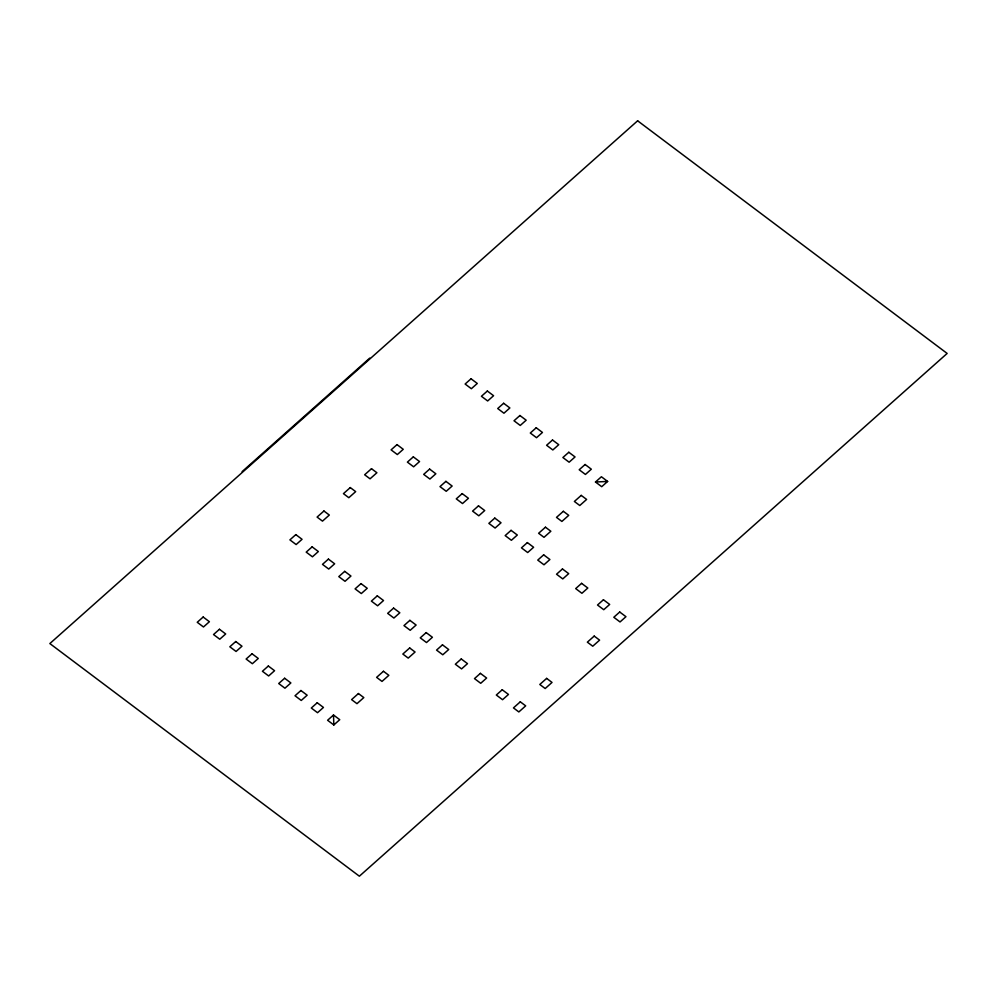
<?xml version="1.0" encoding="UTF-8"?>
<svg xmlns="http://www.w3.org/2000/svg" width="997" height="997" viewBox="0 0 997 997"><rect width="100%" height="100%" fill="white"/><g stroke="black" fill="none" stroke-linecap="round" stroke-linejoin="round"><path stroke-width="1.5" d="M242.121 471.606L369.762 358.085M333.509 715.011L327.602 720.27L333.833 724.956L339.74 719.697L333.509 715.011L333.833 724.956M595.483 482.012L601.403 476.753L607.634 481.439L601.714 486.698L595.483 482.012L607.634 481.439M637.631 120.799L49.85 643.563L359.369 876.201L947.15 353.437L637.631 120.799M203.164 617.031L197.244 622.29L203.475 626.976L209.395 621.717L203.164 617.031M295.822 534.616L289.903 539.875L296.134 544.561L302.054 539.302L295.822 534.616M397.018 444.612L391.098 449.871L397.329 454.557L403.249 449.298L397.018 444.612M471.045 378.773L465.125 384.032L471.357 388.718L477.276 383.459L471.045 378.773M323.938 511L317.096 517.082L322.48 521.132L329.322 515.05L323.938 511M350.283 487.57L343.442 493.652L348.825 497.702L355.667 491.621L350.283 487.57M371.495 468.69L364.653 474.771L370.049 478.822L376.891 472.74L371.495 468.69M219.452 629.269L213.532 634.541L219.764 639.214L225.683 633.955L219.452 629.269M312.123 546.855L306.204 552.126L312.435 556.812L318.355 551.54L312.123 546.855M413.319 456.863L407.399 462.122L413.63 466.808L419.55 461.549L413.319 456.863M487.346 391.023L481.426 396.283L487.658 400.968L493.577 395.709L487.346 391.023M235.741 641.52L229.833 646.779L236.065 651.465L241.984 646.206L235.741 641.52M328.412 559.105L322.492 564.364L328.723 569.05L334.643 563.791L328.412 559.105M429.607 469.101L423.688 474.373L429.919 479.046L435.839 473.787L429.607 469.101M503.635 403.274L497.715 408.533L503.946 413.219L509.866 407.947L503.635 403.274M252.042 653.77L246.122 659.029L252.353 663.715L258.273 658.456L252.042 653.77M344.7 571.356L338.793 576.615L345.024 581.301L350.944 576.042L344.7 571.356M445.896 481.352L439.989 486.611L446.22 491.297L452.14 486.038L445.896 481.352M519.923 415.512L514.016 420.771L520.247 425.457L526.167 420.198L519.923 415.512M268.33 666.021L262.423 671.28L268.654 675.966L274.561 670.707L268.33 666.021M361.001 583.606L355.082 588.866L361.313 593.551L367.232 588.292L361.001 583.606M462.197 493.602L456.277 498.861L462.508 503.547L468.428 498.288L462.197 493.602M536.224 427.763L530.304 433.022L536.536 437.708L542.455 432.449L536.224 427.763M284.631 678.259L278.711 683.531L284.943 688.204L290.862 682.945L284.631 678.259M377.29 595.845L371.383 601.116L377.614 605.79L383.521 600.53L377.29 595.845M478.485 505.853L472.578 511.112L478.809 515.798L484.716 510.539L478.485 505.853M552.512 440.013L546.605 445.273L552.837 449.959L558.744 444.699L552.512 440.013M300.92 690.51L295.012 695.769L301.244 700.455L307.151 695.196L300.92 690.51M393.591 608.095L387.671 613.354L393.902 618.04L399.822 612.781L393.591 608.095M494.786 518.091L488.866 523.363L495.098 528.036L501.017 522.777L494.786 518.091M568.813 452.264L562.894 457.523L569.125 462.209L575.045 456.938L568.813 452.264M317.22 702.76L311.301 708.02L317.532 712.705L323.452 707.446L317.22 702.76M409.879 620.346L403.972 625.605L410.203 630.291L416.11 625.032L409.879 620.346M511.075 530.342L505.167 535.601L511.399 540.287L517.306 535.028L511.075 530.342M585.102 464.502L579.195 469.761L585.426 474.447L591.333 469.188L585.102 464.502M426.18 632.597L420.26 637.856L426.492 642.542L432.411 637.282L426.18 632.597M527.376 542.592L521.456 547.852L527.687 552.537L533.607 547.278L527.376 542.592M358.422 693.538L351.592 699.62L356.976 703.67L363.818 697.588L358.422 693.538M383.459 671.28L376.617 677.362L382.001 681.412L388.842 675.33L383.459 671.28M409.68 647.963L402.838 654.044L408.222 658.095L415.064 652.013L409.68 647.963M545.459 527.201L538.617 533.283L544.001 537.333L550.843 531.251L545.459 527.201M563.342 511.299L556.5 517.381L561.884 521.431L568.726 515.349L563.342 511.299M581.226 495.384L574.384 501.466L579.78 505.516L586.622 499.435L581.226 495.384M442.469 644.835L436.561 650.106L442.793 654.78L448.7 649.521L442.469 644.835M543.664 554.843L537.757 560.102L543.988 564.788L549.895 559.516L543.664 554.843M461.262 658.955L455.342 664.226L461.574 668.9L467.493 663.641L461.262 658.955M562.458 568.963L556.538 574.222L562.769 578.908L568.689 573.636L562.458 568.963M480.392 673.349L474.485 678.608L480.716 683.294L486.623 678.035L480.392 673.349M581.587 583.345L575.68 588.604L581.912 593.29L587.819 588.031L581.587 583.345M502.239 689.762L496.319 695.021L502.55 699.707L508.47 694.448L502.239 689.762M603.434 599.758L597.515 605.017L603.746 609.703L609.666 604.444L603.434 599.758M619.723 612.008L613.803 617.268L620.034 621.954L625.954 616.694L619.723 612.008M520.297 701.813L513.455 707.895L518.839 711.945L525.681 705.864L520.297 701.813M546.643 678.384L539.801 684.478L545.185 688.528L552.026 682.434L546.643 678.384M594.2 636.086L587.358 642.168L592.754 646.218L599.596 640.136L594.2 636.086"/></g></svg>
